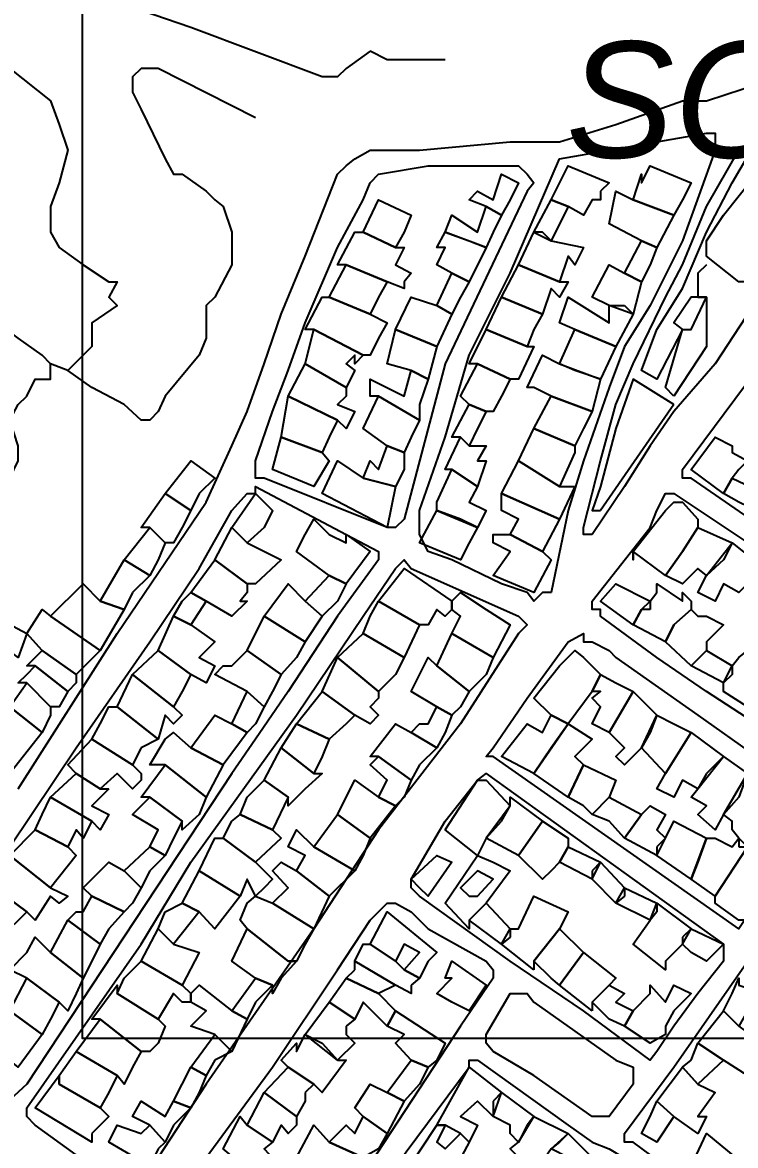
# Model space of a CAD drawing. Header units: millimetres. Extents: x -3588 to 75209, y -3737 to 38254.
# Drawn here: x 6311.6 to 6429.4, y 5420.5 to 5606.2 of the extents above; entities that cross this region are included whole.
import ezdxf

# ---------------------------------------------------------------- set-up
doc = ezdxf.new("R2010")
doc.units = ezdxf.units.MM
doc.layers.add('P', color=253, linetype='Continuous')
doc.layers.add('T', color=7, linetype='Continuous')

msp = doc.modelspace()

# ---------------------------------------------------------------- linework, layer by layer
msp.add_lwpolyline([(6321.471, 6253.151), (7910.682, 6253.151), (7910.682, 5438.155), (6321.471, 5438.155)], close=True)
at = {"layer": 'P'}
for points in [[(6381.445, 5600.015), (6378.612, 5600.015), (6371.842, 5600.015), (6369.026, 5601.423), (6365.073, 5598.607), (6363.664, 5597.182), (6361.12, 5597.182), (6339.387, 5605.376), (6331.193, 5608.193)], [(6310.868, 5479.475), (6327.24, 5505.161), (6341.915, 5526.894), (6346.156, 5536.208), (6348.701, 5541.858), (6351.518, 5549.763), (6354.334, 5557.957), (6358.287, 5567.543), (6363.664, 5581.099), (6365.073, 5582.507), (6366.481, 5583.643), (6369.026, 5585.052), (6377.204, 5585.052), (6392.167, 5586.46), (6397.528, 5586.46), (6400.361, 5586.46), (6409.675, 5589.293), (6420.686, 5593.245), (6424.639, 5593.245), (6436.769, 5597.182), (6453.141, 5601.423), (6459.911, 5603.968), (6461.335, 5603.968)], [(6300.146, 5602.832), (6304.099, 5600.015), (6308.051, 5598.607), (6309.46, 5598.607), (6316.229, 5593.245), (6317.638, 5589.293), (6319.062, 5585.052), (6317.638, 5579.69), (6316.229, 5575.737), (6316.229, 5571.496), (6317.638, 5568.968), (6321.591, 5566.135), (6325.832, 5563.319), (6327.24, 5563.319), (6325.832, 5560.774), (6327.24, 5559.366), (6323.015, 5556.533), (6323.015, 5554.004), (6323.015, 5552.596), (6319.062, 5548.643)], [(6350.109, 5590.413), (6334.01, 5598.607), (6332.601, 5598.607), (6331.193, 5598.607), (6329.785, 5597.182), (6329.785, 5594.654), (6331.193, 5591.821), (6335.146, 5583.643), (6336.554, 5581.099), (6337.962, 5581.099), (6341.915, 5578.282), (6343.34, 5576.858), (6344.748, 5575.737), (6346.156, 5571.496), (6346.156, 5568.968), (6346.156, 5566.135), (6343.34, 5560.774), (6341.915, 5559.366), (6341.915, 5556.533), (6341.915, 5554.004), (6340.795, 5551.172), (6335.146, 5544.402), (6334.01, 5541.858), (6332.601, 5540.449), (6331.193, 5540.449), (6328.376, 5542.994), (6323.015, 5545.81), (6319.062, 5548.643)], [(6419.261, 5544.402), (6417.853, 5545.81), (6420.686, 5555.413), (6422.094, 5555.413), (6424.639, 5560.774), (6422.094, 5560.774), (6419.261, 5556.533), (6420.686, 5555.413), (6416.445, 5547.219), (6413.9, 5548.643), (6416.445, 5555.413), (6420.686, 5562.182), (6424.639, 5571.496), (6428.864, 5579.69), (6432.816, 5586.46), (6434.225, 5589.293), (6435.633, 5590.413), (6451.733, 5594.654), (6454.549, 5594.654), (6453.141, 5593.245)], [(6442.419, 5575.737), (6441.01, 5574.329), (6435.633, 5567.543), (6432.816, 5563.319), (6432.816, 5564.727), (6432.816, 5563.319), (6430, 5563.319), (6424.639, 5567.543), (6424.639, 5570.088), (6427.455, 5574.329), (6432.816, 5581.099), (6431.408, 5581.099), (6435.633, 5585.052), (6435.633, 5583.643), (6435.633, 5585.052), (6438.178, 5585.052), (6439.586, 5587.868), (6444.963, 5589.293), (6444.963, 5583.643), (6443.539, 5581.099), (6443.539, 5579.69), (6443.539, 5578.282), (6442.419, 5575.737)], [(6394.984, 5511.947), (6390.759, 5513.355), (6382.565, 5517.308), (6378.612, 5518.716), (6377.204, 5521.533), (6377.204, 5525.486), (6381.445, 5537.633), (6385.397, 5551.172), (6392.167, 5564.727), (6400.361, 5583.643), (6408.539, 5585.052), (6424.639, 5587.868), (6426.047, 5587.868), (6426.047, 5586.46), (6426.047, 5585.052), (6420.686, 5570.088), (6415.308, 5559.366), (6411.083, 5552.596), (6408.539, 5545.81), (6404.314, 5533.68), (6401.769, 5525.486), (6398.937, 5511.947), (6397.528, 5511.947), (6396.12, 5510.522), (6394.984, 5511.947)], [(6405.722, 5521.533), (6404.314, 5521.533), (6404.314, 5522.669), (6407.13, 5533.68), (6409.675, 5542.994), (6412.492, 5549.763), (6417.853, 5560.774), (6420.686, 5566.135), (6424.639, 5575.737), (6430, 5585.052)], [(6352.926, 5541.858), (6355.47, 5548.643), (6358.287, 5556.533), (6363.664, 5568.968), (6367.889, 5576.858), (6369.026, 5579.69), (6370.434, 5581.099), (6378.612, 5582.507), (6385.397, 5582.507), (6392.167, 5582.507), (6393.575, 5582.507), (6394.984, 5581.099), (6396.12, 5579.69), (6394.984, 5578.282), (6381.445, 5549.763), (6374.659, 5524.077), (6373.251, 5522.669), (6371.842, 5522.669), (6351.518, 5530.847), (6350.109, 5530.847), (6350.109, 5532.271), (6350.109, 5533.68), (6352.926, 5541.858)], [(6392.167, 5576.858), (6390.759, 5574.329), (6388.214, 5575.737), (6385.397, 5576.858), (6386.806, 5578.282), (6389.35, 5576.858), (6390.759, 5581.099), (6393.575, 5579.69), (6392.167, 5576.858)], [(6407.13, 5578.282), (6407.13, 5576.858), (6405.722, 5576.858), (6404.314, 5574.329), (6401.769, 5575.737), (6398.937, 5576.858), (6401.769, 5582.507), (6408.539, 5579.69), (6407.13, 5578.282)], [(6420.686, 5576.858), (6419.261, 5574.329), (6412.492, 5576.858), (6413.9, 5581.099), (6413.9, 5579.69), (6415.308, 5582.507), (6422.094, 5579.69), (6420.686, 5576.858)], [(6412.492, 5576.858), (6419.261, 5574.329), (6416.445, 5568.968), (6413.9, 5570.088), (6408.539, 5572.921), (6409.675, 5578.282), (6412.492, 5576.858)], [(6374.659, 5571.496), (6373.251, 5568.968), (6367.889, 5571.496), (6370.434, 5576.858), (6375.795, 5574.329), (6374.659, 5571.496)], [(6389.35, 5571.496), (6388.214, 5568.968), (6381.445, 5571.496), (6382.565, 5574.329), (6386.806, 5571.496), (6388.214, 5575.737), (6390.759, 5574.329), (6389.35, 5571.496)], [(6397.528, 5571.496), (6396.12, 5571.496), (6398.937, 5576.858), (6401.769, 5575.737), (6398.937, 5570.088), (6397.528, 5571.496)], [(6374.659, 5563.319), (6374.659, 5562.182), (6371.842, 5563.319), (6365.073, 5566.135), (6363.664, 5566.135), (6366.481, 5571.496), (6367.889, 5571.496), (6373.251, 5568.968), (6374.659, 5568.968), (6373.251, 5566.135), (6375.795, 5564.727), (6374.659, 5563.319)], [(6385.397, 5570.088), (6388.214, 5568.968), (6385.397, 5563.319), (6382.565, 5564.727), (6380.036, 5566.135), (6381.445, 5568.968), (6380.036, 5568.968), (6381.445, 5571.496), (6385.397, 5570.088)], [(6398.937, 5570.088), (6404.314, 5568.968), (6402.889, 5566.135), (6401.769, 5567.543), (6400.361, 5563.319), (6393.575, 5566.135), (6396.12, 5571.496), (6398.937, 5570.088)], [(6415.308, 5566.135), (6413.9, 5563.319), (6411.083, 5564.727), (6413.9, 5570.088), (6416.445, 5568.968), (6415.308, 5566.135)], [(6370.434, 5560.774), (6369.026, 5557.957), (6362.24, 5560.774), (6365.073, 5566.135), (6371.842, 5563.319), (6370.434, 5560.774)], [(6400.361, 5563.319), (6401.769, 5563.319), (6400.361, 5560.774), (6398.937, 5562.182), (6397.528, 5557.957), (6390.759, 5560.774), (6393.575, 5566.135), (6400.361, 5563.319)], [(6411.083, 5564.727), (6413.9, 5563.319), (6412.492, 5557.957), (6408.539, 5559.366), (6405.722, 5560.774), (6408.539, 5566.135), (6411.083, 5564.727)], [(6424.639, 5566.135), (6423.214, 5564.727), (6423.214, 5560.774), (6424.639, 5560.774), (6424.639, 5552.596), (6419.261, 5544.402)], [(6383.989, 5560.774), (6382.565, 5557.957), (6380.036, 5559.366), (6382.565, 5564.727), (6385.397, 5563.319), (6383.989, 5560.774)], [(6370.434, 5554.004), (6369.026, 5551.172), (6367.889, 5551.172), (6359.711, 5555.413), (6358.287, 5555.413), (6361.12, 5560.774), (6362.24, 5560.774), (6369.026, 5557.957), (6371.842, 5556.533), (6370.434, 5554.004)], [(6380.036, 5559.366), (6382.565, 5557.957), (6380.036, 5552.596), (6373.251, 5555.413), (6375.795, 5560.774), (6380.036, 5559.366)], [(6396.12, 5555.413), (6394.984, 5552.596), (6388.214, 5555.413), (6390.759, 5560.774), (6397.528, 5557.957), (6396.12, 5555.413)], [(6411.083, 5559.366), (6412.492, 5557.957), (6409.675, 5552.596), (6402.889, 5555.413), (6400.361, 5556.533), (6401.769, 5560.774), (6408.539, 5556.533), (6408.539, 5559.366), (6411.083, 5559.366)], [(6434.225, 5562.182), (6426.047, 5549.763), (6419.261, 5541.858), (6415.308, 5536.208), (6411.083, 5529.439), (6405.722, 5521.533)], [(6316.229, 5549.763), (6314.821, 5551.172), (6310.868, 5554.004), (6305.507, 5557.957), (6301.266, 5557.957), (6297.313, 5557.957)], [(6367.889, 5551.172), (6366.481, 5549.763), (6366.481, 5551.172), (6365.073, 5549.763), (6366.481, 5548.643), (6365.073, 5545.81), (6358.287, 5549.763), (6359.711, 5555.413), (6367.889, 5551.172)], [(6380.036, 5552.596), (6378.612, 5547.219), (6375.795, 5548.643), (6371.842, 5549.763), (6373.251, 5555.413), (6380.036, 5552.596)], [(6394.984, 5552.596), (6396.12, 5552.596), (6393.575, 5547.219), (6392.167, 5547.219), (6386.806, 5549.763), (6385.397, 5549.763), (6388.214, 5555.413), (6394.984, 5552.596)], [(6402.889, 5548.643), (6400.361, 5549.763), (6402.889, 5555.413), (6409.675, 5552.596), (6407.13, 5547.219), (6402.889, 5548.643)], [(6400.361, 5549.763), (6407.13, 5547.219), (6405.722, 5541.858), (6398.937, 5544.402), (6396.12, 5545.81), (6394.984, 5545.81), (6397.528, 5551.172), (6400.361, 5549.763)], [(6461.335, 5503.753), (6422.094, 5530.847), (6420.686, 5530.847), (6420.686, 5532.271), (6432.816, 5548.643), (6434.225, 5549.763), (6435.633, 5551.172), (6436.769, 5549.763), (6438.178, 5548.643), (6453.141, 5539.041), (6474.874, 5524.077), (6474.874, 5521.533), (6462.743, 5503.753), (6461.335, 5503.753)], [(6258.088, 5528.318), (6263.449, 5524.077), (6268.81, 5524.077), (6273.035, 5524.077), (6274.172, 5524.077), (6282.366, 5522.669), (6285.182, 5522.669), (6289.135, 5522.669), (6291.952, 5521.533), (6294.496, 5521.533), (6295.905, 5521.533), (6298.737, 5522.669), (6301.266, 5525.486), (6305.507, 5528.318), (6309.46, 5530.847), (6310.868, 5533.68), (6310.868, 5536.208), (6309.46, 5540.449), (6310.868, 5542.994), (6312.276, 5544.402), (6313.685, 5547.219), (6316.229, 5547.219), (6316.229, 5548.643), (6316.229, 5549.763)], [(6319.062, 5548.643), (6316.229, 5549.763)], [(6365.073, 5544.402), (6363.664, 5542.994), (6366.481, 5541.858), (6365.073, 5539.041), (6363.664, 5540.449), (6355.47, 5544.402), (6358.287, 5549.763), (6365.073, 5545.81), (6365.073, 5544.402)], [(6390.759, 5544.402), (6389.35, 5541.858), (6388.214, 5541.858), (6385.397, 5542.994), (6383.989, 5544.402), (6386.806, 5549.763), (6392.167, 5547.219), (6390.759, 5544.402)], [(6377.204, 5542.994), (6377.204, 5540.449), (6370.434, 5544.402), (6369.026, 5544.402), (6369.026, 5547.219), (6374.659, 5544.402), (6375.795, 5548.643), (6378.612, 5547.219), (6377.204, 5542.994)], [(6419.261, 5542.994), (6412.492, 5547.219), (6409.675, 5539.041), (6407.13, 5529.439), (6405.722, 5525.486), (6407.13, 5525.486)], [(6362.24, 5537.633), (6361.12, 5535.088), (6354.334, 5537.633), (6355.47, 5544.402), (6363.664, 5540.449), (6362.24, 5537.633)], [(6375.795, 5537.633), (6374.659, 5535.088), (6371.842, 5536.208), (6367.889, 5539.041), (6370.434, 5544.402), (6377.204, 5540.449), (6375.795, 5537.633)], [(6404.314, 5539.041), (6402.889, 5536.208), (6396.12, 5539.041), (6398.937, 5544.402), (6405.722, 5541.858), (6404.314, 5539.041)], [(6386.806, 5539.041), (6385.397, 5536.208), (6383.989, 5537.633), (6382.565, 5537.633), (6385.397, 5542.994), (6388.214, 5541.858), (6386.806, 5539.041)], [(6419.261, 5542.994), (6407.13, 5525.486)], [(6396.12, 5539.041), (6402.889, 5536.208), (6402.889, 5535.088), (6400.361, 5529.439), (6393.575, 5533.68), (6396.12, 5539.041)], [(6361.12, 5535.088), (6362.24, 5533.68), (6359.711, 5529.439), (6352.926, 5532.271), (6354.334, 5537.633), (6361.12, 5535.088)], [(6374.659, 5532.271), (6373.251, 5529.439), (6367.889, 5530.847), (6369.026, 5533.68), (6370.434, 5532.271), (6371.842, 5536.208), (6374.659, 5535.088), (6374.659, 5532.271)], [(6385.397, 5536.208), (6388.214, 5536.208), (6386.806, 5533.68), (6388.214, 5533.68), (6386.806, 5529.439), (6382.565, 5532.271), (6381.445, 5532.271), (6383.989, 5537.633), (6385.397, 5536.208)], [(6430, 5532.271), (6428.864, 5530.847), (6427.455, 5528.318), (6422.094, 5532.271), (6426.047, 5537.633), (6428.864, 5536.208), (6428.864, 5535.088), (6431.408, 5533.68), (6430, 5532.271)], [(6340.795, 5528.318), (6339.387, 5525.486), (6335.146, 5528.318), (6339.387, 5533.68), (6343.34, 5530.847), (6340.795, 5528.318)], [(6367.889, 5530.847), (6373.251, 5529.439), (6371.842, 5522.669), (6361.12, 5528.318), (6363.664, 5533.68), (6367.889, 5530.847)], [(6400.361, 5529.439), (6402.889, 5529.439), (6400.361, 5524.077), (6390.759, 5528.318), (6393.575, 5533.68), (6400.361, 5529.439)], [(6383.989, 5524.077), (6380.036, 5525.486), (6380.036, 5526.894), (6382.565, 5532.271), (6386.806, 5529.439), (6385.397, 5526.894), (6388.214, 5525.486), (6386.806, 5522.669), (6383.989, 5524.077)], [(6430, 5526.894), (6427.455, 5528.318), (6428.864, 5530.847), (6434.225, 5528.318), (6432.816, 5525.486), (6430, 5526.894)], [(6309.46, 5469.873), (6320.47, 5486.245), (6332.601, 5503.753), (6340.795, 5515.883), (6346.156, 5525.486), (6348.701, 5528.318), (6350.109, 5528.318), (6350.109, 5529.439), (6365.073, 5521.533), (6370.434, 5518.716), (6370.434, 5517.308), (6363.664, 5507.994), (6355.47, 5495.559), (6350.109, 5487.669), (6346.156, 5482.02), (6312.276, 5430.648), (6308.051, 5426.695)], [(6337.962, 5522.669), (6336.554, 5520.124), (6335.146, 5520.124), (6332.601, 5522.669), (6331.193, 5522.669), (6335.146, 5528.318), (6339.387, 5525.486), (6337.962, 5522.669)], [(6351.518, 5522.669), (6348.701, 5520.124), (6346.156, 5522.669), (6350.109, 5528.318), (6352.926, 5525.486), (6351.518, 5522.669)], [(6400.361, 5524.077), (6397.528, 5518.716), (6392.167, 5521.533), (6393.575, 5524.077), (6390.759, 5525.486), (6390.759, 5528.318), (6400.361, 5524.077)], [(6416.445, 5525.486), (6417.853, 5528.318), (6419.261, 5528.318), (6459.911, 5501.208), (6459.911, 5499.8), (6457.094, 5495.559), (6453.141, 5488.789), (6449.188, 5482.02), (6447.78, 5480.883), (6446.372, 5480.883), (6436.769, 5487.669), (6424.639, 5495.559), (6416.445, 5501.208), (6407.13, 5507.994), (6407.13, 5509.114), (6405.722, 5509.114), (6405.722, 5510.522), (6415.308, 5522.669), (6416.445, 5525.486)], [(6385.397, 5520.124), (6383.989, 5517.308), (6377.204, 5520.124), (6380.036, 5525.486), (6386.806, 5522.669), (6385.397, 5520.124)], [(6420.686, 5518.716), (6417.853, 5514.763), (6412.492, 5518.716), (6412.492, 5517.308), (6412.492, 5518.716), (6417.853, 5525.486), (6419.261, 5526.894), (6420.686, 5526.894), (6423.214, 5524.077), (6423.214, 5522.669), (6420.686, 5518.716)], [(6362.24, 5521.533), (6365.073, 5520.124), (6365.073, 5521.533), (6369.026, 5518.716), (6365.073, 5513.355), (6362.24, 5514.763), (6356.879, 5518.716), (6358.287, 5521.533), (6359.711, 5524.077), (6362.24, 5521.533)], [(6334.01, 5517.308), (6332.601, 5514.763), (6328.376, 5517.308), (6332.601, 5522.669), (6335.146, 5520.124), (6334.01, 5517.308)], [(6348.701, 5520.124), (6354.334, 5517.308), (6350.109, 5513.355), (6348.701, 5513.355), (6343.34, 5517.308), (6346.156, 5522.669), (6348.701, 5520.124)], [(6392.167, 5521.533), (6397.528, 5518.716), (6398.937, 5517.308), (6396.12, 5511.947), (6389.35, 5514.763), (6392.167, 5518.716), (6389.35, 5520.124), (6389.35, 5521.533), (6392.167, 5521.533)], [(6427.455, 5517.308), (6424.639, 5514.763), (6423.214, 5515.883), (6420.686, 5513.355), (6417.853, 5514.763), (6420.686, 5518.716), (6423.214, 5522.669), (6428.864, 5520.124), (6427.455, 5517.308)], [(6432.816, 5514.763), (6431.408, 5513.355), (6430, 5511.947), (6427.455, 5513.355), (6426.047, 5510.522), (6423.214, 5511.947), (6424.639, 5514.763), (6428.864, 5520.124), (6434.225, 5515.883), (6432.816, 5514.763)], [(6329.785, 5413.14), (6328.376, 5413.14), (6323.015, 5417.093), (6313.685, 5423.862), (6312.276, 5425.27), (6312.276, 5426.695), (6331.193, 5453.789), (6339.387, 5467.344), (6356.879, 5491.622), (6367.889, 5507.994), (6373.251, 5515.883), (6374.659, 5517.308), (6375.795, 5515.883), (6393.575, 5507.994), (6394.984, 5506.569), (6393.575, 5505.161), (6383.989, 5490.198), (6370.434, 5472.705), (6359.711, 5456.334), (6341.915, 5430.648), (6334.01, 5418.501), (6331.193, 5413.14), (6329.785, 5413.14)], [(6329.785, 5511.947), (6328.376, 5509.114), (6324.423, 5510.522), (6328.376, 5517.308), (6332.601, 5514.763), (6329.785, 5511.947)], [(6348.701, 5511.947), (6347.565, 5510.522), (6348.701, 5510.522), (6346.156, 5507.994), (6341.915, 5510.522), (6339.387, 5511.947), (6343.34, 5517.308), (6348.701, 5513.355), (6348.701, 5511.947)], [(6382.565, 5509.114), (6381.445, 5507.994), (6380.036, 5509.114), (6378.612, 5506.569), (6377.204, 5506.569), (6370.434, 5510.522), (6374.659, 5515.883), (6382.565, 5510.522), (6382.565, 5509.114)], [(6363.664, 5510.522), (6361.12, 5507.994), (6358.287, 5510.522), (6362.24, 5514.763), (6365.073, 5513.355), (6363.664, 5510.522)], [(6324.423, 5510.522), (6328.376, 5509.114), (6324.423, 5502.344), (6316.229, 5507.994), (6321.591, 5513.355), (6324.423, 5510.522)], [(6358.287, 5510.522), (6361.12, 5507.994), (6358.287, 5503.753), (6351.518, 5507.994), (6355.47, 5513.355), (6358.287, 5510.522)], [(6415.308, 5509.114), (6413.9, 5509.114), (6412.492, 5506.569), (6407.13, 5510.522), (6409.675, 5513.355), (6415.308, 5510.522), (6415.308, 5509.114)], [(6422.094, 5510.522), (6422.094, 5509.114), (6419.261, 5506.569), (6417.853, 5503.753), (6412.492, 5506.569), (6413.9, 5509.114), (6415.308, 5510.522), (6416.445, 5511.947), (6416.445, 5513.355), (6420.686, 5510.522), (6420.686, 5511.947), (6422.094, 5510.522)], [(6337.962, 5510.522), (6339.387, 5511.947), (6341.915, 5510.522), (6339.387, 5506.569), (6336.554, 5507.994), (6337.962, 5510.522)], [(6369.026, 5507.994), (6370.434, 5510.522), (6377.204, 5506.569), (6374.659, 5501.208), (6367.889, 5505.161), (6369.026, 5507.994)], [(6388.214, 5509.114), (6392.167, 5506.569), (6389.35, 5501.208), (6382.565, 5505.161), (6383.989, 5507.994), (6382.565, 5509.114), (6382.565, 5510.522), (6383.989, 5511.947), (6388.214, 5509.114)], [(6316.229, 5507.994), (6324.423, 5502.344), (6320.47, 5498.391), (6314.821, 5502.344), (6312.276, 5505.161), (6314.821, 5509.114), (6316.229, 5507.994)], [(6424.639, 5507.994), (6427.455, 5506.569), (6424.639, 5503.753), (6424.639, 5502.344), (6422.094, 5499.8), (6417.853, 5503.753), (6419.261, 5506.569), (6422.094, 5509.114), (6423.214, 5507.994), (6424.639, 5507.994)], [(6312.276, 5505.161), (6310.868, 5501.208), (6305.507, 5505.161), (6306.915, 5507.994), (6312.276, 5505.161)], [(6339.387, 5506.569), (6343.34, 5503.753), (6340.795, 5501.208), (6343.34, 5499.8), (6341.915, 5496.983), (6339.387, 5498.391), (6334.01, 5502.344), (6336.554, 5507.994), (6339.387, 5506.569)], [(6356.879, 5501.208), (6354.334, 5498.391), (6348.701, 5502.344), (6351.518, 5507.994), (6358.287, 5503.753), (6356.879, 5501.208)], [(6373.251, 5498.391), (6370.434, 5495.559), (6363.664, 5501.208), (6367.889, 5505.161), (6374.659, 5501.208), (6373.251, 5498.391)], [(6388.214, 5498.391), (6385.397, 5495.559), (6380.036, 5499.8), (6382.565, 5505.161), (6389.35, 5501.208), (6388.214, 5498.391)], [(6408.539, 5502.344), (6409.675, 5501.208), (6423.214, 5491.622), (6432.816, 5484.836), (6442.419, 5478.067), (6443.539, 5478.067), (6443.539, 5476.658), (6443.539, 5475.234), (6441.01, 5472.705), (6430, 5456.334), (6389.35, 5484.836), (6388.214, 5484.836), (6389.35, 5486.245), (6394.984, 5494.439), (6401.769, 5503.753), (6404.314, 5505.161), (6404.314, 5503.753), (6405.722, 5503.753), (6408.539, 5502.344)], [(6320.47, 5496.983), (6319.062, 5495.559), (6313.685, 5499.8), (6312.276, 5499.8), (6314.821, 5502.344), (6320.47, 5498.391), (6320.47, 5496.983)], [(6337.962, 5495.559), (6336.554, 5493.03), (6329.785, 5498.391), (6334.01, 5502.344), (6339.387, 5498.391), (6337.962, 5495.559)], [(6352.926, 5495.559), (6351.518, 5493.03), (6348.701, 5495.559), (6343.34, 5498.391), (6344.748, 5499.8), (6346.156, 5499.8), (6348.701, 5502.344), (6354.334, 5498.391), (6352.926, 5495.559)], [(6370.434, 5494.439), (6369.026, 5493.03), (6370.434, 5491.622), (6369.026, 5490.198), (6366.481, 5491.622), (6361.12, 5495.559), (6363.664, 5501.208), (6370.434, 5495.559), (6370.434, 5494.439)], [(6383.989, 5493.03), (6382.565, 5491.622), (6380.036, 5493.03), (6375.795, 5495.559), (6378.612, 5501.208), (6380.036, 5499.8), (6385.397, 5495.559), (6383.989, 5493.03)], [(6404.314, 5501.208), (6407.13, 5498.391), (6405.722, 5495.559), (6401.769, 5490.198), (6398.937, 5491.622), (6396.12, 5494.439), (6400.361, 5499.8), (6402.889, 5502.344), (6404.314, 5501.208)], [(6428.864, 5498.391), (6427.455, 5496.983), (6422.094, 5499.8), (6424.639, 5502.344), (6428.864, 5499.8), (6428.864, 5498.391)], [(6431.408, 5493.03), (6427.455, 5495.559), (6427.455, 5496.983), (6428.864, 5499.8), (6430, 5501.208), (6431.408, 5502.344), (6435.633, 5498.391), (6434.225, 5496.983), (6432.816, 5493.03), (6431.408, 5493.03)], [(6312.276, 5498.391), (6313.685, 5499.8), (6319.062, 5495.559), (6317.638, 5493.03), (6316.229, 5493.03), (6312.276, 5496.983), (6310.868, 5496.983), (6312.276, 5498.391)], [(6304.099, 5495.559), (6309.46, 5493.03), (6314.821, 5488.789), (6309.46, 5482.02), (6301.266, 5487.669), (6304.099, 5491.622), (6301.266, 5493.03), (6300.146, 5488.789), (6295.905, 5491.622), (6298.737, 5495.559), (6300.146, 5498.391), (6304.099, 5495.559)], [(6336.554, 5493.03), (6337.962, 5491.622), (6336.554, 5490.198), (6335.146, 5491.622), (6334.01, 5487.669), (6327.24, 5493.03), (6329.785, 5498.391), (6336.554, 5493.03)], [(6409.675, 5496.983), (6412.492, 5495.559), (6408.539, 5488.789), (6405.722, 5490.198), (6407.13, 5493.03), (6405.722, 5494.439), (6407.13, 5495.559), (6405.722, 5495.559), (6407.13, 5498.391), (6409.675, 5496.983)], [(6316.229, 5491.622), (6314.821, 5488.789), (6309.46, 5493.03), (6312.276, 5496.983), (6316.229, 5493.03), (6316.229, 5491.622)], [(6350.109, 5490.198), (6348.701, 5488.789), (6346.156, 5490.198), (6348.701, 5495.559), (6351.518, 5493.03), (6350.109, 5490.198)], [(6365.073, 5490.198), (6362.24, 5487.669), (6356.879, 5490.198), (6361.12, 5495.559), (6366.481, 5491.622), (6365.073, 5490.198)], [(6415.308, 5488.789), (6413.9, 5486.245), (6411.083, 5483.428), (6409.675, 5484.836), (6411.083, 5486.245), (6408.539, 5488.789), (6412.492, 5495.559), (6416.445, 5491.622), (6415.308, 5488.789)], [(6331.193, 5486.245), (6329.785, 5483.428), (6323.015, 5487.669), (6324.423, 5490.198), (6325.832, 5493.03), (6327.24, 5493.03), (6334.01, 5487.669), (6331.193, 5486.245)], [(6346.156, 5490.198), (6348.701, 5488.789), (6344.748, 5483.428), (6339.387, 5486.245), (6343.34, 5491.622), (6346.156, 5490.198)], [(6381.445, 5488.789), (6380.036, 5486.245), (6375.795, 5488.789), (6377.204, 5490.198), (6378.612, 5490.198), (6380.036, 5493.03), (6382.565, 5491.622), (6381.445, 5488.789)], [(6398.937, 5486.245), (6396.12, 5482.02), (6390.759, 5484.836), (6394.984, 5490.198), (6397.528, 5488.789), (6398.937, 5491.622), (6401.769, 5490.198), (6398.937, 5486.245)], [(6419.261, 5490.198), (6422.094, 5488.789), (6417.853, 5482.02), (6413.9, 5486.245), (6416.445, 5491.622), (6419.261, 5490.198)], [(6361.12, 5484.836), (6359.711, 5482.02), (6354.334, 5486.245), (6356.879, 5490.198), (6362.24, 5487.669), (6361.12, 5484.836)], [(6377.204, 5483.428), (6375.795, 5480.883), (6370.434, 5484.836), (6369.026, 5484.836), (6373.251, 5490.198), (6375.795, 5488.789), (6380.036, 5486.245), (6377.204, 5483.428)], [(6401.769, 5478.067), (6396.12, 5482.02), (6401.769, 5490.198), (6405.722, 5487.669), (6402.889, 5484.836), (6404.314, 5483.428), (6401.769, 5478.067)], [(6339.387, 5486.245), (6344.748, 5483.428), (6341.915, 5478.067), (6335.146, 5483.428), (6332.601, 5483.428), (6335.146, 5487.669), (6336.554, 5488.789), (6339.387, 5486.245)], [(6424.639, 5482.02), (6423.214, 5479.475), (6420.686, 5480.883), (6419.261, 5478.067), (6416.445, 5479.475), (6417.853, 5482.02), (6422.094, 5488.789), (6427.455, 5484.836), (6424.639, 5482.02)], [(6331.193, 5480.883), (6329.785, 5479.475), (6327.24, 5482.02), (6324.423, 5479.475), (6320.47, 5482.02), (6319.062, 5483.428), (6323.015, 5487.669), (6329.785, 5483.428), (6331.193, 5482.02), (6331.193, 5480.883)], [(6359.711, 5482.02), (6361.12, 5482.02), (6358.287, 5479.475), (6355.47, 5476.658), (6355.47, 5478.067), (6351.518, 5480.883), (6354.334, 5486.245), (6359.711, 5482.02)], [(6374.659, 5478.067), (6373.251, 5476.658), (6370.434, 5478.067), (6371.842, 5480.883), (6369.026, 5483.428), (6370.434, 5484.836), (6375.795, 5480.883), (6374.659, 5478.067)], [(6430, 5478.067), (6427.455, 5475.234), (6426.047, 5472.705), (6423.214, 5475.234), (6424.639, 5476.658), (6422.094, 5478.067), (6423.214, 5479.475), (6427.455, 5484.836), (6431.408, 5482.02), (6430, 5478.067)], [(6340.795, 5475.234), (6337.962, 5472.705), (6337.962, 5474.114), (6332.601, 5478.067), (6331.193, 5478.067), (6335.146, 5483.428), (6341.915, 5478.067), (6340.795, 5475.234)], [(6404.314, 5476.658), (6401.769, 5478.067), (6404.314, 5483.428), (6409.675, 5480.883), (6408.539, 5478.067), (6405.722, 5475.234), (6404.314, 5476.658)], [(6325.832, 5479.475), (6323.015, 5476.658), (6325.832, 5475.234), (6324.423, 5472.705), (6323.015, 5474.114), (6316.229, 5478.067), (6320.47, 5482.02), (6324.423, 5479.475), (6325.832, 5479.475)], [(6348.701, 5478.067), (6351.518, 5480.883), (6355.47, 5478.067), (6352.926, 5472.705), (6347.565, 5475.234), (6348.701, 5478.067)], [(6370.434, 5478.067), (6373.251, 5476.658), (6369.026, 5471.297), (6363.664, 5475.234), (6366.481, 5480.883), (6370.434, 5478.067)], [(6423.214, 5445.595), (6419.261, 5440.234), (6416.445, 5436.009), (6415.308, 5434.585), (6404.314, 5442.779), (6392.167, 5450.972), (6377.204, 5461.695), (6375.795, 5463.103), (6375.795, 5464.512), (6381.445, 5474.114), (6386.806, 5480.883), (6388.214, 5482.02), (6427.455, 5453.789), (6427.455, 5450.972), (6423.214, 5445.595)], [(6381.445, 5472.705), (6386.806, 5480.883), (6388.214, 5480.883), (6392.167, 5476.658), (6388.214, 5471.297), (6386.806, 5468.464), (6381.445, 5472.705)], [(6434.225, 5474.114), (6431.408, 5469.873), (6430, 5471.297), (6428.864, 5472.705), (6428.864, 5474.114), (6427.455, 5475.234), (6431.408, 5482.02), (6436.769, 5478.067), (6434.225, 5474.114)], [(6314.821, 5475.234), (6316.229, 5478.067), (6323.015, 5474.114), (6321.591, 5471.297), (6320.47, 5472.705), (6319.062, 5469.873), (6313.685, 5472.705), (6314.821, 5475.234)], [(6336.554, 5471.297), (6335.146, 5468.464), (6332.601, 5469.873), (6334.01, 5472.705), (6329.785, 5475.234), (6332.601, 5478.067), (6337.962, 5474.114), (6336.554, 5471.297)], [(6390.759, 5474.114), (6392.167, 5476.658), (6392.167, 5478.067), (6397.528, 5474.114), (6393.575, 5468.464), (6388.214, 5471.297), (6390.759, 5474.114)], [(6408.539, 5474.114), (6405.722, 5475.234), (6408.539, 5478.067), (6413.9, 5475.234), (6411.083, 5471.297), (6408.539, 5474.114)], [(6346.156, 5474.114), (6347.565, 5475.234), (6352.926, 5472.705), (6354.334, 5471.297), (6350.109, 5467.344), (6344.748, 5471.297), (6346.156, 5474.114)], [(6367.889, 5468.464), (6366.481, 5465.92), (6359.711, 5469.873), (6363.664, 5475.234), (6369.026, 5471.297), (6367.889, 5468.464)], [(6416.445, 5469.873), (6416.445, 5468.464), (6411.083, 5471.297), (6413.9, 5475.234), (6415.308, 5476.658), (6417.853, 5475.234), (6416.445, 5472.705), (6417.853, 5471.297), (6416.445, 5469.873)], [(6398.937, 5465.92), (6397.528, 5464.512), (6393.575, 5468.464), (6397.528, 5474.114), (6401.769, 5471.297), (6401.769, 5469.873), (6400.361, 5467.344), (6398.937, 5465.92)], [(6428.864, 5408.899), (6412.492, 5421.045), (6411.083, 5421.045), (6411.083, 5422.454), (6419.261, 5433.464), (6434.225, 5454.909), (6446.372, 5474.114), (6447.78, 5474.114), (6449.188, 5474.114), (6454.549, 5469.873), (6463.864, 5463.103), (6465.288, 5461.695), (6465.288, 5460.559), (6462.743, 5454.909), (6453.141, 5441.37), (6446.372, 5432.056), (6431.408, 5411.731), (6430, 5408.899), (6428.864, 5408.899)], [(6423.214, 5467.344), (6422.094, 5464.512), (6416.445, 5468.464), (6417.853, 5471.297), (6419.261, 5474.114), (6424.639, 5471.297), (6423.214, 5467.344)], [(6319.062, 5469.873), (6320.47, 5468.464), (6316.229, 5463.103), (6309.46, 5468.464), (6313.685, 5472.705), (6319.062, 5469.873)], [(6351.518, 5463.103), (6350.109, 5461.695), (6348.701, 5464.512), (6347.565, 5461.695), (6340.795, 5465.92), (6343.34, 5471.297), (6344.748, 5471.297), (6350.109, 5467.344), (6352.926, 5464.512), (6351.518, 5463.103)], [(6359.711, 5469.873), (6366.481, 5465.92), (6362.24, 5461.695), (6356.879, 5465.92), (6358.287, 5468.464), (6355.47, 5469.873), (6356.879, 5472.705), (6359.711, 5469.873)], [(6430, 5469.873), (6431.408, 5469.873), (6426.047, 5461.695), (6422.094, 5464.512), (6424.639, 5471.297), (6426.047, 5471.297), (6428.864, 5469.873), (6430, 5471.297), (6430, 5469.873)], [(6332.601, 5465.92), (6331.193, 5463.103), (6328.376, 5465.92), (6332.601, 5469.873), (6335.146, 5468.464), (6332.601, 5465.92)], [(6405.722, 5465.92), (6405.722, 5464.512), (6400.361, 5467.344), (6401.769, 5469.873), (6407.13, 5467.344), (6405.722, 5465.92)], [(6431.408, 5457.742), (6430, 5457.742), (6426.047, 5460.559), (6426.047, 5461.695), (6431.408, 5469.873), (6436.769, 5465.92), (6431.408, 5457.742)], [(6316.229, 5463.103), (6319.062, 5461.695), (6317.638, 5460.559), (6316.229, 5461.695), (6313.685, 5457.742), (6312.276, 5459.15), (6306.915, 5463.103), (6309.46, 5468.464), (6316.229, 5463.103)], [(6377.204, 5463.103), (6375.795, 5464.512), (6380.036, 5468.464), (6382.565, 5467.344), (6378.612, 5461.695), (6377.204, 5463.103)], [(6389.35, 5467.344), (6392.167, 5465.92), (6388.214, 5460.559), (6385.397, 5457.742), (6385.397, 5456.334), (6381.445, 5460.559), (6386.806, 5468.464), (6389.35, 5467.344)], [(6329.785, 5460.559), (6328.376, 5459.15), (6323.015, 5461.695), (6321.591, 5463.103), (6325.832, 5467.344), (6328.376, 5465.92), (6331.193, 5463.103), (6329.785, 5460.559)], [(6347.565, 5461.695), (6343.34, 5456.334), (6340.795, 5459.15), (6337.962, 5460.559), (6340.795, 5465.92), (6347.565, 5461.695)], [(6356.879, 5465.92), (6362.24, 5461.695), (6359.711, 5456.334), (6352.926, 5460.559), (6355.47, 5463.103), (6352.926, 5465.92), (6354.334, 5467.344), (6356.879, 5465.92)], [(6385.397, 5461.695), (6386.806, 5461.695), (6389.35, 5464.512), (6386.806, 5465.92), (6383.989, 5463.103), (6385.397, 5461.695)], [(6411.083, 5461.695), (6409.675, 5460.559), (6405.722, 5464.512), (6407.13, 5467.344), (6411.083, 5463.103), (6411.083, 5461.695)], [(6305.507, 5460.559), (6306.915, 5463.103), (6312.276, 5459.15), (6308.051, 5454.909), (6302.69, 5457.742), (6305.507, 5460.559)], [(6416.445, 5459.15), (6415.308, 5457.742), (6409.675, 5460.559), (6411.083, 5463.103), (6416.445, 5460.559), (6416.445, 5459.15)], [(6325.832, 5456.334), (6324.423, 5453.789), (6319.062, 5457.742), (6320.47, 5459.15), (6321.591, 5459.15), (6323.015, 5461.695), (6328.376, 5459.15), (6325.832, 5456.334)], [(6335.146, 5459.15), (6337.962, 5460.559), (6340.795, 5459.15), (6336.554, 5453.789), (6334.01, 5456.334), (6335.146, 5459.15)], [(6354.334, 5396.768), (6352.926, 5396.768), (6343.34, 5403.537), (6339.387, 5406.37), (6337.962, 5407.49), (6337.962, 5408.899), (6336.554, 5410.323), (6337.962, 5410.323), (6341.915, 5418.501), (6352.926, 5433.464), (6363.664, 5449.548), (6369.026, 5457.742), (6370.434, 5459.15), (6371.842, 5460.559), (6373.251, 5460.559), (6375.795, 5459.15), (6378.612, 5456.334), (6388.214, 5450.972), (6389.35, 5449.548), (6389.35, 5448.14), (6383.989, 5440.234), (6367.889, 5415.684), (6355.47, 5398.176), (6354.334, 5396.768)], [(6358.287, 5453.789), (6356.879, 5450.972), (6355.47, 5450.972), (6348.701, 5456.334), (6347.565, 5457.742), (6348.701, 5460.559), (6350.109, 5461.695), (6352.926, 5460.559), (6359.711, 5456.334), (6358.287, 5453.789)], [(6392.167, 5454.909), (6390.759, 5453.789), (6385.397, 5457.742), (6388.214, 5460.559), (6392.167, 5456.334), (6392.167, 5454.909)], [(6396.12, 5449.548), (6390.759, 5453.789), (6392.167, 5456.334), (6393.575, 5456.334), (6396.12, 5461.695), (6401.769, 5459.15), (6400.361, 5456.334), (6396.12, 5450.972), (6396.12, 5449.548)], [(6420.686, 5454.909), (6420.686, 5453.789), (6417.853, 5450.972), (6417.853, 5449.548), (6412.492, 5453.789), (6415.308, 5457.742), (6416.445, 5460.559), (6422.094, 5456.334), (6420.686, 5454.909)], [(6378.612, 5450.972), (6377.204, 5448.14), (6374.659, 5449.548), (6377.204, 5452.381), (6374.659, 5453.789), (6373.251, 5450.972), (6369.026, 5453.789), (6371.842, 5459.15), (6380.036, 5452.381), (6378.612, 5450.972)], [(6323.015, 5450.972), (6321.591, 5448.14), (6316.229, 5452.381), (6319.062, 5457.742), (6324.423, 5453.789), (6323.015, 5450.972)], [(6336.554, 5453.789), (6340.795, 5452.381), (6337.962, 5447.02), (6331.193, 5450.972), (6334.01, 5456.334), (6336.554, 5453.789)], [(6354.334, 5448.14), (6352.926, 5445.595), (6352.926, 5447.02), (6350.109, 5448.14), (6346.156, 5450.972), (6348.701, 5456.334), (6355.47, 5450.972), (6356.879, 5450.972), (6354.334, 5448.14)], [(6398.937, 5448.14), (6396.12, 5450.972), (6400.361, 5456.334), (6404.314, 5452.381), (6400.361, 5447.02), (6398.937, 5448.14)], [(6422.094, 5452.381), (6420.686, 5453.789), (6422.094, 5456.334), (6427.455, 5453.789), (6424.639, 5450.972), (6422.094, 5452.381)], [(6320.47, 5445.595), (6319.062, 5442.779), (6317.638, 5444.187), (6312.276, 5448.14), (6309.46, 5449.548), (6312.276, 5452.381), (6313.685, 5454.909), (6316.229, 5452.381), (6321.591, 5448.14), (6320.47, 5445.595)], [(6375.795, 5447.02), (6375.795, 5445.595), (6373.251, 5447.02), (6366.481, 5450.972), (6367.889, 5453.789), (6369.026, 5453.789), (6373.251, 5450.972), (6374.659, 5449.548), (6377.204, 5448.14), (6375.795, 5447.02)], [(6328.376, 5448.14), (6331.193, 5450.972), (6337.962, 5447.02), (6339.387, 5445.595), (6339.387, 5444.187), (6337.962, 5444.187), (6336.554, 5445.595), (6334.01, 5441.37), (6327.24, 5445.595), (6328.376, 5448.14)], [(6366.481, 5449.548), (6366.481, 5450.972), (6373.251, 5447.02), (6370.434, 5445.595), (6365.073, 5448.14), (6366.481, 5449.548)], [(6382.565, 5444.187), (6380.036, 5445.595), (6382.565, 5448.14), (6381.445, 5448.14), (6382.565, 5450.972), (6388.214, 5447.02), (6385.397, 5442.779), (6382.565, 5444.187)], [(6405.722, 5442.779), (6400.361, 5447.02), (6404.314, 5452.381), (6409.675, 5448.14), (6408.539, 5447.02), (6405.722, 5444.187), (6405.722, 5442.779)], [(6316.229, 5441.37), (6314.821, 5438.826), (6309.46, 5442.779), (6312.276, 5448.14), (6317.638, 5444.187), (6316.229, 5441.37)], [(6350.109, 5444.187), (6348.701, 5441.37), (6346.156, 5442.779), (6350.109, 5448.14), (6352.926, 5447.02), (6350.109, 5444.187)], [(6370.434, 5445.595), (6373.251, 5442.779), (6371.842, 5440.234), (6367.889, 5444.187), (6366.481, 5441.37), (6362.24, 5444.187), (6365.073, 5448.14), (6370.434, 5445.595)], [(6431.408, 5442.779), (6430, 5440.234), (6427.455, 5442.779), (6428.864, 5445.595), (6430, 5448.14), (6430, 5447.02), (6434.225, 5445.595), (6431.408, 5442.779)], [(6334.01, 5437.417), (6332.601, 5436.009), (6331.193, 5436.009), (6324.423, 5441.37), (6323.015, 5441.37), (6327.24, 5447.02), (6327.24, 5445.595), (6334.01, 5441.37), (6335.146, 5440.234), (6334.01, 5437.417)], [(6346.156, 5442.779), (6348.701, 5441.37), (6346.156, 5436.009), (6343.34, 5438.826), (6339.387, 5440.234), (6341.915, 5442.779), (6339.387, 5444.187), (6339.387, 5445.595), (6340.795, 5447.02), (6346.156, 5442.779)], [(6407.13, 5425.27), (6405.722, 5425.27), (6396.12, 5432.056), (6389.35, 5436.009), (6388.214, 5437.417), (6388.214, 5438.826), (6392.167, 5445.595), (6393.575, 5445.595), (6394.984, 5445.595), (6396.12, 5444.187), (6409.675, 5434.585), (6412.492, 5433.464), (6412.492, 5432.056), (6412.492, 5430.648), (6408.539, 5425.27), (6407.13, 5425.27)], [(6408.539, 5441.37), (6405.722, 5444.187), (6408.539, 5447.02), (6411.083, 5445.595), (6409.675, 5444.187), (6412.492, 5442.779), (6411.083, 5440.234), (6408.539, 5441.37)], [(6419.261, 5442.779), (6417.853, 5440.234), (6417.853, 5438.826), (6415.308, 5437.417), (6411.083, 5440.234), (6412.492, 5442.779), (6415.308, 5445.595), (6415.308, 5447.02), (6417.853, 5444.187), (6419.261, 5447.02), (6422.094, 5445.595), (6419.261, 5442.779)], [(6309.46, 5442.779), (6314.821, 5438.826), (6310.868, 5433.464), (6304.099, 5438.826), (6304.099, 5440.234), (6306.915, 5438.826), (6308.051, 5441.37), (6305.507, 5442.779), (6306.915, 5444.187), (6309.46, 5442.779)], [(6365.073, 5440.234), (6365.073, 5438.826), (6366.481, 5437.417), (6363.664, 5434.585), (6358.287, 5438.826), (6362.24, 5444.187), (6366.481, 5441.37), (6365.073, 5440.234)], [(6380.036, 5434.585), (6378.612, 5433.464), (6375.795, 5434.585), (6373.251, 5437.417), (6374.659, 5438.826), (6371.842, 5440.234), (6373.251, 5442.779), (6381.445, 5437.417), (6380.036, 5434.585)], [(6430, 5440.234), (6435.633, 5436.009), (6431.408, 5432.056), (6427.455, 5434.585), (6423.214, 5437.417), (6427.455, 5442.779), (6430, 5440.234)], [(6329.785, 5433.464), (6328.376, 5430.648), (6327.24, 5432.056), (6320.47, 5436.009), (6324.423, 5441.37), (6331.193, 5436.009), (6329.785, 5433.464)], [(6343.34, 5434.585), (6341.915, 5432.056), (6339.387, 5433.464), (6343.34, 5438.826), (6346.156, 5436.009), (6343.34, 5434.585)], [(6361.12, 5437.417), (6363.664, 5434.585), (6365.073, 5434.585), (6361.12, 5429.223), (6359.711, 5430.648), (6355.47, 5433.464), (6354.334, 5434.585), (6356.879, 5437.417), (6356.879, 5436.009), (6358.287, 5438.826), (6361.12, 5437.417)], [(6325.832, 5429.223), (6324.423, 5426.695), (6317.638, 5430.648), (6317.638, 5432.056), (6320.47, 5436.009), (6327.24, 5432.056), (6325.832, 5429.223)], [(6422.094, 5434.585), (6423.214, 5437.417), (6427.455, 5434.585), (6423.214, 5430.648), (6420.686, 5433.464), (6422.094, 5434.585)], [(6377.204, 5430.648), (6374.659, 5427.815), (6371.842, 5429.223), (6375.795, 5434.585), (6378.612, 5433.464), (6377.204, 5430.648)], [(6405.722, 5421.045), (6408.539, 5419.909), (6422.094, 5411.731), (6427.455, 5407.49), (6427.455, 5406.37), (6427.455, 5404.946), (6416.445, 5388.574), (6415.308, 5387.166), (6413.9, 5388.574), (6397.528, 5398.176), (6389.35, 5404.946), (6374.659, 5415.684), (6373.251, 5417.093), (6385.397, 5433.464), (6385.397, 5434.585), (6386.806, 5434.585), (6401.769, 5423.862), (6405.722, 5421.045)], [(6340.795, 5429.223), (6339.387, 5426.695), (6336.554, 5427.815), (6339.387, 5433.464), (6341.915, 5432.056), (6340.795, 5429.223)], [(6358.287, 5429.223), (6358.287, 5427.815), (6356.879, 5425.27), (6351.518, 5429.223), (6355.47, 5433.464), (6359.711, 5430.648), (6358.287, 5429.223)], [(6389.35, 5427.815), (6389.35, 5425.27), (6386.806, 5427.815), (6383.989, 5425.27), (6386.806, 5423.862), (6385.397, 5421.045), (6383.989, 5422.454), (6381.445, 5423.862), (6380.036, 5423.862), (6385.397, 5433.464), (6390.759, 5429.223), (6389.35, 5427.815)], [(6423.214, 5430.648), (6426.047, 5429.223), (6423.214, 5425.27), (6424.639, 5425.27), (6423.214, 5422.454), (6419.261, 5425.27), (6416.445, 5427.815), (6420.686, 5433.464), (6423.214, 5430.648)], [(6323.015, 5422.454), (6323.015, 5421.045), (6313.685, 5426.695), (6317.638, 5432.056), (6317.638, 5430.648), (6324.423, 5426.695), (6325.832, 5425.27), (6323.015, 5422.454)], [(6371.842, 5429.223), (6374.659, 5427.815), (6371.842, 5422.454), (6367.889, 5425.27), (6366.481, 5426.695), (6369.026, 5430.648), (6371.842, 5429.223)], [(6356.879, 5423.862), (6355.47, 5422.454), (6354.334, 5423.862), (6352.926, 5421.045), (6348.701, 5423.862), (6351.518, 5429.223), (6356.879, 5425.27), (6356.879, 5423.862)], [(6394.984, 5423.862), (6393.575, 5421.045), (6392.167, 5422.454), (6392.167, 5423.862), (6389.35, 5425.27), (6390.759, 5429.223), (6396.12, 5425.27), (6394.984, 5423.862)], [(6336.554, 5423.862), (6335.146, 5421.045), (6332.601, 5423.862), (6329.785, 5425.27), (6331.193, 5427.815), (6335.146, 5425.27), (6336.554, 5427.815), (6339.387, 5426.695), (6336.554, 5423.862)], [(6415.308, 5425.27), (6416.445, 5427.815), (6419.261, 5425.27), (6416.445, 5421.045), (6413.9, 5422.454), (6415.308, 5425.27)], [(6354.334, 5414.26), (6352.926, 5413.14), (6344.748, 5419.909), (6347.565, 5425.27), (6348.701, 5423.862), (6352.926, 5421.045), (6351.518, 5419.909), (6355.47, 5415.684), (6354.334, 5414.26)], [(6370.434, 5419.909), (6367.889, 5418.501), (6362.24, 5421.045), (6365.073, 5423.862), (6366.481, 5422.454), (6367.889, 5425.27), (6371.842, 5422.454), (6370.434, 5419.909)], [(6400.361, 5421.045), (6398.937, 5419.909), (6394.984, 5414.26), (6393.575, 5415.684), (6394.984, 5417.093), (6392.167, 5419.909), (6393.575, 5421.045), (6396.12, 5425.27), (6401.769, 5422.454), (6400.361, 5421.045)], [(6334.01, 5419.909), (6332.601, 5417.093), (6325.832, 5421.045), (6327.24, 5423.862), (6331.193, 5422.454), (6332.601, 5423.862), (6335.146, 5421.045), (6334.01, 5419.909)], [(6366.481, 5415.684), (6365.073, 5413.14), (6362.24, 5414.26), (6361.12, 5415.684), (6356.879, 5418.501), (6359.711, 5423.862), (6362.24, 5421.045), (6367.889, 5418.501), (6369.026, 5417.093), (6366.481, 5415.684)], [(6377.204, 5414.26), (6374.659, 5415.684), (6380.036, 5423.862), (6381.445, 5423.862), (6380.036, 5421.045), (6381.445, 5419.909), (6383.989, 5422.454), (6385.397, 5421.045), (6382.565, 5415.684), (6380.036, 5413.14), (6377.204, 5414.26)], [(6404.314, 5415.684), (6402.889, 5413.14), (6400.361, 5414.26), (6401.769, 5418.501), (6398.937, 5419.909), (6401.769, 5422.454), (6405.722, 5418.501), (6404.314, 5415.684)], [(6431.408, 5414.26), (6430, 5411.731), (6422.094, 5417.093), (6424.639, 5422.454), (6432.816, 5415.684), (6431.408, 5414.26)]]:
    msp.add_lwpolyline(points, dxfattribs=at)

# ---------------------------------------------------------------- texts
at = {"layer": 'T', "insert": (6401.401, 5603.04), "char_height": 19.20446, "attachment_point": 1}
msp.add_mtext('{\\fArial|b0|i1|c0|p18;SOLFERINO}', dxfattribs=at)

doc.saveas('drawing.dxf')
